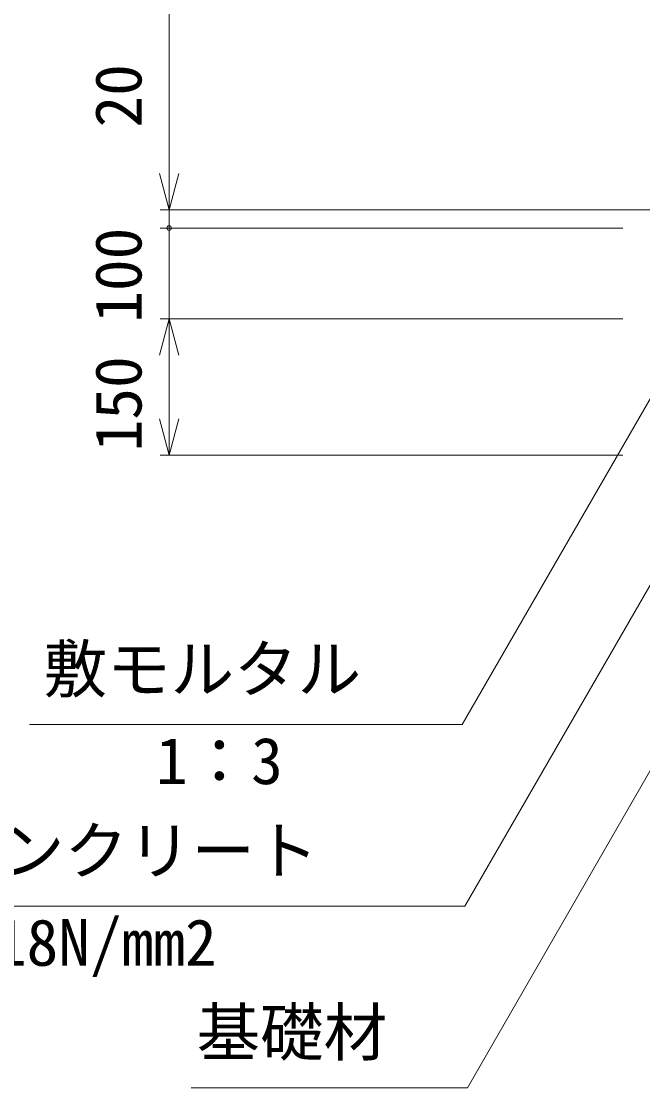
# Model space of a CAD drawing. Units: millimetres, scale not verified. Extents: x 0 to 252300, y 59400 to 118800.
# Drawn here: x 57431 to 60856, y 100312 to 106183 of the extents above; entities that cross this region are included whole.
import ezdxf
from ezdxf.enums import TextEntityAlignment as Align

# ---------------------------------------------------------------- set-up
doc = ezdxf.new("R2010")
doc.units = ezdxf.units.MM
doc.header["$LTSCALE"] = 300
for name, color, linetype, lineweight in [('0_2', 1, 'Continuous', 18), ('D-STR-DIM', 7, 'Continuous', 18), ('D-STR-HTXT', 7, 'Continuous', 18)]:
    doc.layers.add(name, color=color, linetype=linetype, lineweight=lineweight)
doc.styles.add('ＭＳ ゴシック', font='')
doc.styles.get('ＭＳ ゴシック').set_extended_font_data('MS Gothic')

msp = doc.modelspace()

# ---------------------------------------------------------------- linework, layer by layer
at = {"layer": '0_2'}
for p, q in [((58245.9, 105144.4), (58192.3, 105344.4)), ((58245.9, 105144.4), (58192.3, 105344.4)), ((58299.4, 105344.4), (58245.9, 105144.4)), ((58245.9, 105144.4), (58245.9, 105344.4)), ((58299.4, 105344.4), (58245.9, 105144.4)), ((58245.9, 105144.4), (58245.9, 105344.4)), ((58192.3, 104344.4), (58245.9, 104544.4)), ((58245.9, 104544.4), (58299.4, 104344.4)), ((58245.9, 104544.4), (58245.9, 104344.4)), ((58245.9, 103794.4), (58192.3, 103994.4)), ((58299.4, 103994.4), (58245.9, 103794.4)), ((58245.9, 103794.4), (58245.9, 103994.4))]:
    msp.add_line(p, q, dxfattribs=at)
for start, end in [(90, 270), (90, 270), (270, 90), (270, 90)]:
    msp.add_arc((58245.9, 105044.4), 12.5, start, end, dxfattribs=at)
at = {"layer": 'D-STR-DIM'}
for p, q in [((58245.9, 111944.4), (58245.9, 105344.4)), ((58245.9, 105344.4), (58245.9, 106110.1)), ((60995.9, 105144.4), (58195.9, 105144.4)), ((60995.9, 105144.4), (58195.9, 105144.4)), ((58245.9, 105044.4), (58245.9, 105144.4)), ((60745.9, 105044.4), (58195.9, 105044.4)), ((60745.9, 105044.4), (58195.9, 105044.4)), ((58245.9, 104544.4), (58245.9, 105044.4)), ((58245.9, 105044.4), (58245.9, 104844.4)), ((60745.9, 104544.4), (58195.9, 104544.4)), ((60745.9, 104544.4), (58195.9, 104544.4)), ((58245.9, 103994.4), (58245.9, 104344.4)), ((60745.9, 103794.4), (58195.9, 103794.4))]:
    msp.add_line(p, q, dxfattribs=at)
at = {"layer": 'D-STR-HTXT'}
for p, q in [((61378, 104938.5), (59861.5, 102311.7)), ((61769.1, 104589.5), (59876.2, 101311.7)), ((61925.1, 103843.9), (59891, 100311.7)), ((59861.5, 102311.7), (57477.3, 102311.7)), ((59876.2, 101311.7), (56212.2, 101311.7)), ((59891, 100311.7), (58368.2, 100311.7))]:
    msp.add_line(p, q, dxfattribs=at)

# ---------------------------------------------------------------- texts
at = {"layer": 'D-STR-DIM', "color": 1, "style": 'ＭＳ ゴシック'}
for s, p in [('20', (58170.9, 105598)), (' 100', (58170.9, 104348.4)), ('150', (58170.9, 103814.9))]:
    msp.add_text(s, height=256.6, rotation=90, dxfattribs=at).set_placement(p, align=Align.BOTTOM_LEFT)
at = {"layer": 'D-STR-HTXT', "color": 1, "style": 'ＭＳ ゴシック'}
for s, p in [('敷モルタル', (57554.1, 102411.7)), ('1：3', (58173.5, 101906)), ('基礎コンクリート', (56269.1, 101411.7)), ('σck=18N/mm2', (56549.8, 100906)), ('基礎材', (58397.6, 100411.7))]:
    msp.add_text(s, height=256.6, dxfattribs=at).set_placement(p, align=Align.BOTTOM_LEFT)

doc.saveas('drawing.dxf')
